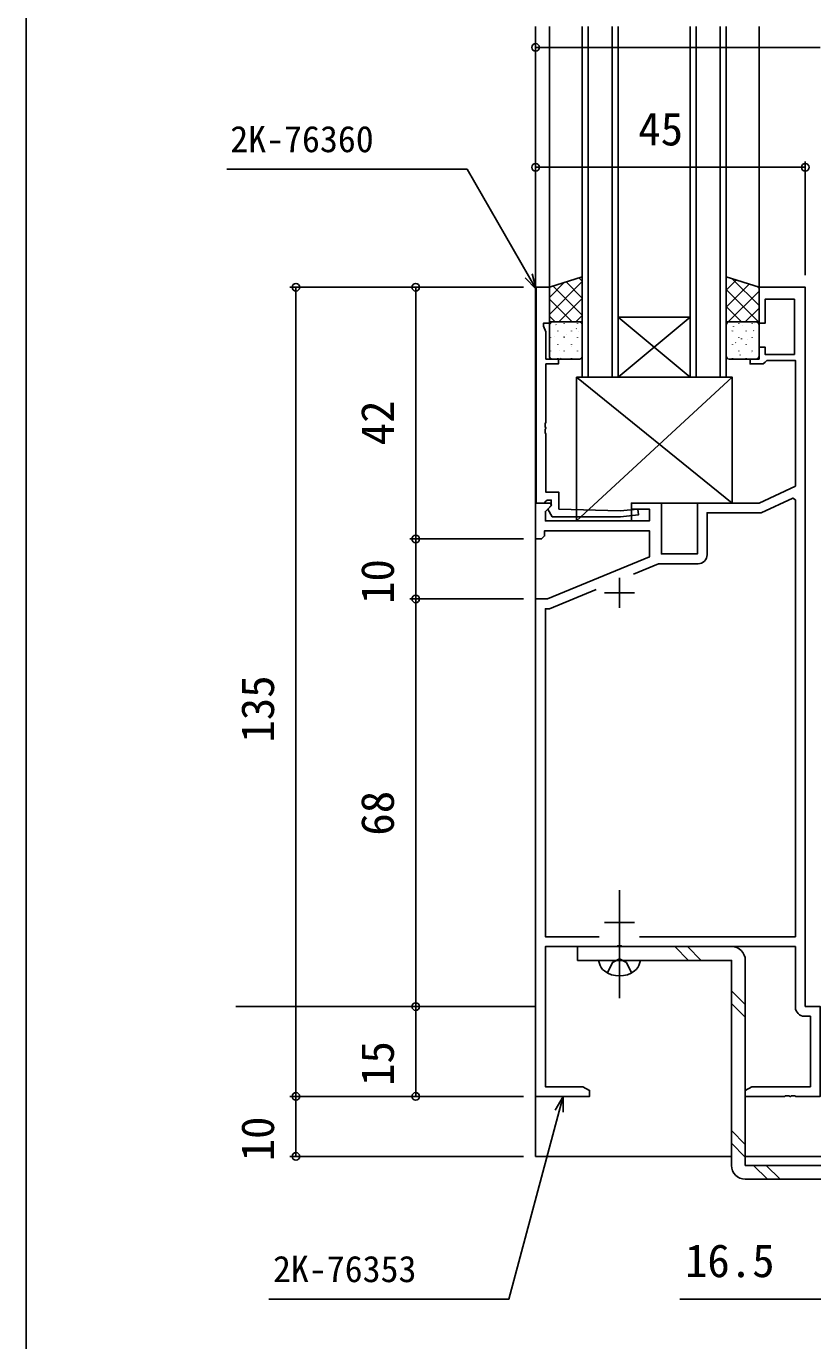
# Model space of a CAD drawing. Units: millimetres, scale not verified. Extents: x -437 to 438, y -681 to 679.
# Drawn here: x -436.7 to -305.5, y -121.5 to 97.8 of the extents above; entities that cross this region are included whole.
import ezdxf
from ezdxf.enums import TextEntityAlignment as Align

# ---------------------------------------------------------------- set-up
doc = ezdxf.new("R2010")
doc.units = ezdxf.units.MM
doc.header["$LTSCALE"] = 4
for name, color, linetype in [('0-2_YKK_11', 7, 'Continuous'), ('0-3_YKK_12', 2, 'Continuous'), ('0-4_YKK_13', 4, 'Continuous'), ('0-6_YKK_D', 6, 'Continuous'), ('0-7_YKK_ZWAK', 7, 'Continuous')]:
    doc.layers.add(name, color=color, linetype=linetype)
doc.styles.add('ＭＳ ゴシック', font='')
doc.styles.get('ＭＳ ゴシック').set_extended_font_data('MS Gothic')

msp = doc.modelspace()

# ---------------------------------------------------------------- linework, layer by layer
at = {"layer": '0-2_YKK_11'}
for p, q in [((-337.7, 5.8), (-337.7, 0.8)), ((-340.2, 3.3), (-335.2, 3.3)), ((-337.7, -49.2), (-337.7, -54.2)), ((-340.2, -51.7), (-335.2, -51.7))]:
    msp.add_line(p, q, dxfattribs=at)
for points in [[(-306.7, -65.7), (-306.7, 54.3), (-314.4, 54.3), (-314.4, 48.3), (-313.4, 48.3), (-313.4, 52.3), (-308.5, 52.3), (-308.5, 43.1), (-313.4, 43.1), (-313.4, 44.3), (-314.4, 44.3), (-314.4, 42.3), (-315.9, 42.3), (-315.9, 41.5), (-313.7, 41.5), (-313.4, 41.8), (-313.1, 42.1), (-308.33, 42.1), (-308.33, 21.13), (-314.4, 18.3), (-324.7, 18.3), (-324.7, 9.8), (-330.7, 9.8), (-330.7, 18.3), (-335.7, 18.3), (-335.7, 17.3), (-332.7, 17.3), (-332.7, 15.3), (-350.07, 15.3), (-350.07, 16.906), (-349.064, 17.912), (-349.224, 18.3), (-351.7, 18.3), (-351.7, 12.3), (-350.7, 12.3), (-350.2, 12.8), (-350.2, 13.67), (-332.7, 13.67), (-332.7, 9.3), (-349.7, 2.3)], [(-334.337, -54.07), (-308.33, -54.07), (-308.33, 18.821), (-308.793, 19.116), (-314.039, 16.67), (-323.07, 16.67), (-323.07, 9.67)], [(-324.57, 8.17), (-331.163, 8.17), (-335.345, 6.448)], [(-349.7, 2.3), (-351.7, 2.3), (-351.7, -80.7), (-342.7, -80.7), (-342.7, -79.7), (-343.791, -79.07), (-350.07, -79.07), (-350.07, -55.7), (-338.16, -55.7), (-337.976, -55.58), (-337.426, -55.58), (-337.243, -55.7), (-308.33, -55.7), (-308.33, -65.83)], [(-341.589, 3.877), (-349.378, 0.67), (-350.07, 0.67), (-350.07, -54.07), (-341.063, -54.07)], [(-306.83, -67.33), (-305.83, -67.33), (-305.83, -79.07), (-315.609, -79.07), (-316.7, -79.7), (-316.7, -80.7), (-310.158, -80.7), (-309.975, -80.58), (-309.425, -80.58), (-309.242, -80.7), (-309.158, -80.7), (-308.975, -80.58), (-308.425, -80.58), (-308.242, -80.7), (-304.2, -80.7), (-304.2, -65.7), (-306.7, -65.7)]]:
    msp.add_lwpolyline(points, dxfattribs=at)
msp.add_lwpolyline([(-351.6, 18.3), (-351.6, 54.3), (-349.4, 54.3), (-349.4, 48.3), (-350.4, 48.3), (-350.4, 47.8), (-349.97, 46.878), (-349.97, 42.3), (-347.9, 42.3), (-347.9, 41.5), (-349.97, 41.5), (-349.97, 31.758), (-350.09, 31.575), (-350.09, 31.025), (-349.97, 30.842), (-349.97, 30.758), (-350.09, 30.575), (-350.09, 30.025), (-349.97, 29.842), (-349.97, 20.1), (-347.8, 20.1), (-347.8, 17.3), (-337.6, 17), (-334.65, 17.297), (-334.55, 16.303), (-337.55, 16), (-348.923, 16), (-349.674, 17.3), (-349.1, 17.874), (-349.1, 18.8), (-349.77, 18.8), (-349.97, 18.6), (-350.27, 18.3)], close=True, dxfattribs=at)
for centre, start, end in [((-324.57, 9.67), 270.00001, 359.99999), ((-306.83, -65.83), 180.00001, 269.99999)]:
    msp.add_arc(centre, 1.5, start, end, dxfattribs=at)
at = {"layer": '0-3_YKK_12'}
for p, q in [((-351.7, 97.8), (-351.7, -65.7)), ((-349.4, 54.3), (-349.4, 97.8)), ((-343.9, 39.3), (-343.9, 97.8)), ((-342.9, 97.8), (-342.9, 39.3)), ((-338.9, 39.3), (-338.9, 97.8)), ((-337.9, 97.8), (-337.9, 39.3)), ((-325.9, 39.3), (-325.9, 97.8)), ((-324.9, 97.8), (-324.9, 39.3)), ((-320.9, 39.3), (-320.9, 97.8)), ((-319.9, 97.8), (-319.9, 39.3)), ((-314.4, 54.3), (-314.4, 97.8)), ((-337.9, 49.3), (-325.9, 49.3)), ((-337.9, 39.3), (-325.9, 49.3)), ((-325.9, 39.3), (-337.9, 49.3)), ((-337.9, 39.3), (-343.9, 39.3)), ((-337.9, 39.3), (-325.9, 39.3)), ((-319.9, 39.3), (-325.9, 39.3)), ((-401.7, -65.7), (-351.7, -65.7)), ((-351.7, -65.7), (-351.7, -90.7)), ((-351.7, -90.7), (-319, -90.7)), ((-316.7, -90.7), (-302.7, -90.7))]:
    msp.add_line(p, q, dxfattribs=at)
at = {"layer": '0-4_YKK_13'}
for p, q in [((-349.4, 49.765), (-343.9, 55.265)), ((-349.4, 52.594), (-346.908, 55.086)), ((-346.62, 55.176), (-343.9, 52.456)), ((-344.47, 55.854), (-343.9, 55.284)), ((-319.9, 53.809), (-318.209, 55.501)), ((-319.9, 50.981), (-316.058, 54.823)), ((-318.868, 55.708), (-314.4, 51.24)), ((-348.771, 54.498), (-343.9, 49.628)), ((-319.9, 53.912), (-314.503, 48.515)), ((-319.537, 48.515), (-314.4, 53.652)), ((-314.738, 54.406), (-314.4, 54.069)), ((-349.4, 52.299), (-345.616, 48.515)), ((-347.821, 48.515), (-343.9, 52.437)), ((-319.9, 51.083), (-317.332, 48.515)), ((-316.709, 48.515), (-314.4, 50.824)), ((-349.4, 49.471), (-348.444, 48.515)), ((-344.4, 48.515), (-348.9, 48.515)), ((-344.993, 48.515), (-343.9, 49.608)), ((-319.4, 48.515), (-314.9, 48.515)), ((-315.209, 48.326), (-315.207, 48.318)), ((-349.4, 48.015), (-349.4, 42.8)), ((-349.219, 48.096), (-349.217, 48.088)), ((-349.185, 48.22), (-349.185, 48.182)), ((-348.302, 48.085), (-348.261, 48.022)), ((-347.974, 47.009), (-347.974, 46.971)), ((-346.967, 46.068), (-346.926, 46.005)), ((-346.943, 48.22), (-346.943, 48.182)), ((-346.519, 46.487), (-346.517, 46.48)), ((-345.731, 47.009), (-345.731, 46.971)), ((-344.925, 47.422), (-344.883, 47.359)), ((-344.7, 48.22), (-344.7, 48.182)), ((-344.56, 46.972), (-344.557, 46.965)), ((-343.9, 42.8), (-343.9, 48.015)), ((-319.9, 42.8), (-319.9, 48.015)), ((-319.052, 47.144), (-319.05, 47.137)), ((-318.821, 47.009), (-318.821, 46.971)), ((-318.686, 47.734), (-318.645, 47.671)), ((-317.79, 48.22), (-317.79, 48.182)), ((-317.181, 47.876), (-317.178, 47.869)), ((-316.579, 47.009), (-316.579, 46.971)), ((-315.548, 48.22), (-315.548, 48.182)), ((-315.309, 47.071), (-315.267, 47.008)), ((-314.481, 46.268), (-314.478, 46.261)), ((-314.4, 48.015), (-314.4, 42.8)), ((-349.185, 45.94), (-349.185, 45.902)), ((-348.491, 46.038), (-348.488, 46.031)), ((-347.974, 44.729), (-347.974, 44.691)), ((-346.943, 45.94), (-346.943, 45.902)), ((-345.791, 44.43), (-345.788, 44.423)), ((-345.731, 44.729), (-345.731, 44.691)), ((-344.7, 45.94), (-344.7, 45.902)), ((-318.821, 44.729), (-318.821, 44.691)), ((-318.311, 45.052), (-318.309, 45.045)), ((-317.79, 45.94), (-317.79, 45.902)), ((-317.351, 45.717), (-317.31, 45.654)), ((-316.579, 44.729), (-316.579, 44.691)), ((-316.352, 45.536), (-316.35, 45.529)), ((-315.548, 45.94), (-315.548, 45.902)), ((-349.185, 43.66), (-349.185, 43.622)), ((-348.9, 42.3), (-344.4, 42.3)), ((-347.974, 42.449), (-347.974, 42.411)), ((-347.662, 43.698), (-347.66, 43.691)), ((-347.521, 42.466), (-347.48, 42.403)), ((-346.943, 43.66), (-346.943, 43.622)), ((-345.731, 42.449), (-345.731, 42.411)), ((-344.7, 43.66), (-344.7, 43.622)), ((-314.9, 42.3), (-319.4, 42.3)), ((-318.821, 42.449), (-318.821, 42.411)), ((-317.79, 43.66), (-317.79, 43.622)), ((-317.583, 42.994), (-317.58, 42.987)), ((-316.579, 42.449), (-316.579, 42.411)), ((-315.611, 43.444), (-315.609, 43.437)), ((-315.548, 43.66), (-315.548, 43.622)), ((-344.9, 39.3), (-344.9, 15.3)), ((-318.9, 39.3), (-344.9, 15.3)), ((-318.9, 18.3), (-344.9, 39.3)), ((-335.7, 18.3), (-335.7, 15.3)), ((-335.7, 18.3), (-318.9, 18.3)), ((-344.9, 15.3), (-335.7, 15.3)), ((-337.7, -64.29), (-337.7, -46.297)), ((-326.181, -58), (-328.481, -55.7)), ((-324.058, -58), (-326.358, -55.7)), ((-341.2, -58), (-334.2, -58)), ((-341.2, -58), (-341.062, -58.515)), ((-334.2, -58), (-334.338, -58.515)), ((-316.7, -65.358), (-319, -63.058)), ((-316.7, -67.481), (-319, -65.181)), ((-316.7, -88.693), (-319, -86.393)), ((-316.7, -90.816), (-319, -88.516)), ((-313.016, -94.5), (-315.316, -92.2)), ((-310.893, -94.5), (-313.193, -92.2))]:
    msp.add_line(p, q, dxfattribs=at)
for points in [[(-349.4, 54.3), (-349.4, 48.515), (-343.9, 48.515), (-343.9, 56.034)], [(-314.4, 54.3), (-314.4, 48.515), (-319.9, 48.515), (-319.9, 56.034)]]:
    msp.add_lwpolyline(points, close=True, dxfattribs=at)
for points in [[(-344.9, 39.3), (-318.9, 39.3), (-318.9, 18.3)], [(-319, -55.7), (-344.7, -55.7), (-344.7, -58)], [(-344.7, -58), (-319, -58), (-319, -92.2)], [(-339.7, -60.093), (-338.85, -58.35), (-337.7, -57.739)], [(-335.7, -60.093), (-336.55, -58.35), (-337.7, -57.739)], [(-316.7, -94.5), (-271.2, -94.5), (-271.2, -92.2), (-316.7, -92.2), (-316.7, -58)]]:
    msp.add_lwpolyline(points, dxfattribs=at)
for centre, radius, start, end in [((-348.9, 48.015), 0.5, 90, 180), ((-344.4, 48.015), 0.5, 0, 90), ((-319.4, 48.015), 0.5, 90, 180), ((-314.9, 48.015), 0.5, 0, 90), ((-348.9, 42.8), 0.5, 180, 270), ((-344.4, 42.8), 0.5, 270, 0), ((-319.4, 42.8), 0.5, 180, 270), ((-314.9, 42.8), 0.5, 270, 0), ((-319, -58), 2.3, 0, 90), ((-338.84, -57.92), 2.3, 195, 233.11591), ((-336.56, -57.92), 2.3, 306.88409, 345), ((-337.7, -56.4), 4.2, 233.11591, 306.88409), ((-316.7, -92.2), 2.3, 180, 270)]:
    msp.add_arc(centre, radius, start, end, dxfattribs=at)
at = {"layer": '0-6_YKK_D'}
for p, q in [((-351.7, 94.3), (-304.2, 94.3)), ((-304.2, 94.3), (-306.75, 94.3)), ((-351.7, 56.3), (-351.7, 75.3)), ((-306.7, 56.3), (-306.7, 75.3)), ((-351.7, 74.3), (-306.7, 74.3)), ((-353.7, 54.3), (-392.7, 54.3)), ((-391.7, 54.3), (-391.7, -80.7)), ((-353.7, 54.3), (-372.7, 54.3)), ((-371.7, 54.3), (-371.7, 12.3)), ((-353.7, 12.3), (-372.7, 12.3)), ((-353.7, 12.3), (-372.7, 12.3)), ((-371.7, 12.3), (-371.7, 2.3)), ((-353.7, 2.3), (-372.7, 2.3)), ((-353.7, 2.3), (-372.7, 2.3)), ((-371.7, 2.3), (-371.7, -65.7)), ((-371.7, -65.7), (-371.7, -80.7)), ((-353.7, -80.7), (-392.7, -80.7)), ((-391.7, -80.7), (-391.7, -90.7)), ((-353.7, -80.7), (-372.7, -80.7)), ((-353.7, -90.7), (-392.7, -90.7))]:
    msp.add_line(p, q, dxfattribs=at)
for points in [[(-351.6, 54), (-352.875, 56.208), (-363.147, 74), (-403.226, 74)], [(-352.283, 56.55), (-351.6, 54), (-353.467, 55.867)], [(-347.1, -80.7), (-347.76, -83.163), (-356.157, -114.5), (-396.235, -114.5)], [(-348.42, -82.986), (-347.1, -80.7), (-347.1, -83.34)], [(-287.701, -114.5), (-304.201, -114.5), (-327.626, -114.5)]]:
    msp.add_lwpolyline(points, dxfattribs=at)
for centre in [(-351.7, 94.3), (-351.7, 74.3), (-306.7, 74.3), (-391.7, 54.3), (-371.7, 54.3), (-371.7, 12.3), (-371.7, 12.3), (-371.7, 2.3), (-371.7, 2.3), (-371.7, -65.7), (-371.7, -65.7), (-391.7, -80.7), (-391.7, -80.7), (-371.7, -80.7), (-391.7, -90.7)]:
    msp.add_circle(centre, 0.637, dxfattribs=at)
at = {"layer": '0-7_YKK_ZWAK'}
msp.add_line((-436.7, 643.8), (-436.7, -681.2), dxfattribs=at)

# ---------------------------------------------------------------- texts
at = {"layer": '0-6_YKK_D', "style": 'ＭＳ ゴシック'}
for s, height, p in [('2K-76360', 4.399, (-402.652, 75.5)), ('45', 5.499, (-334.569, 76.3)), ('2K-76353', 4.399, (-395.525, -113)), ('16.5', 5.499, (-326.777, -112.5))]:
    msp.add_text(s, height=height, dxfattribs=at).set_placement(p, align=Align.BOTTOM_LEFT)
for s, p in [('42', (-373.7, 27.931)), ('10', (-373.7, 1.462)), ('135', (-393.7, -21.68)), ('68', (-373.7, -37.197)), ('15', (-373.7, -78.953)), ('10', (-393.7, -91.538))]:
    msp.add_text(s, height=5.499, rotation=90, dxfattribs=at).set_placement(p, align=Align.BOTTOM_LEFT)

doc.saveas('drawing.dxf')
